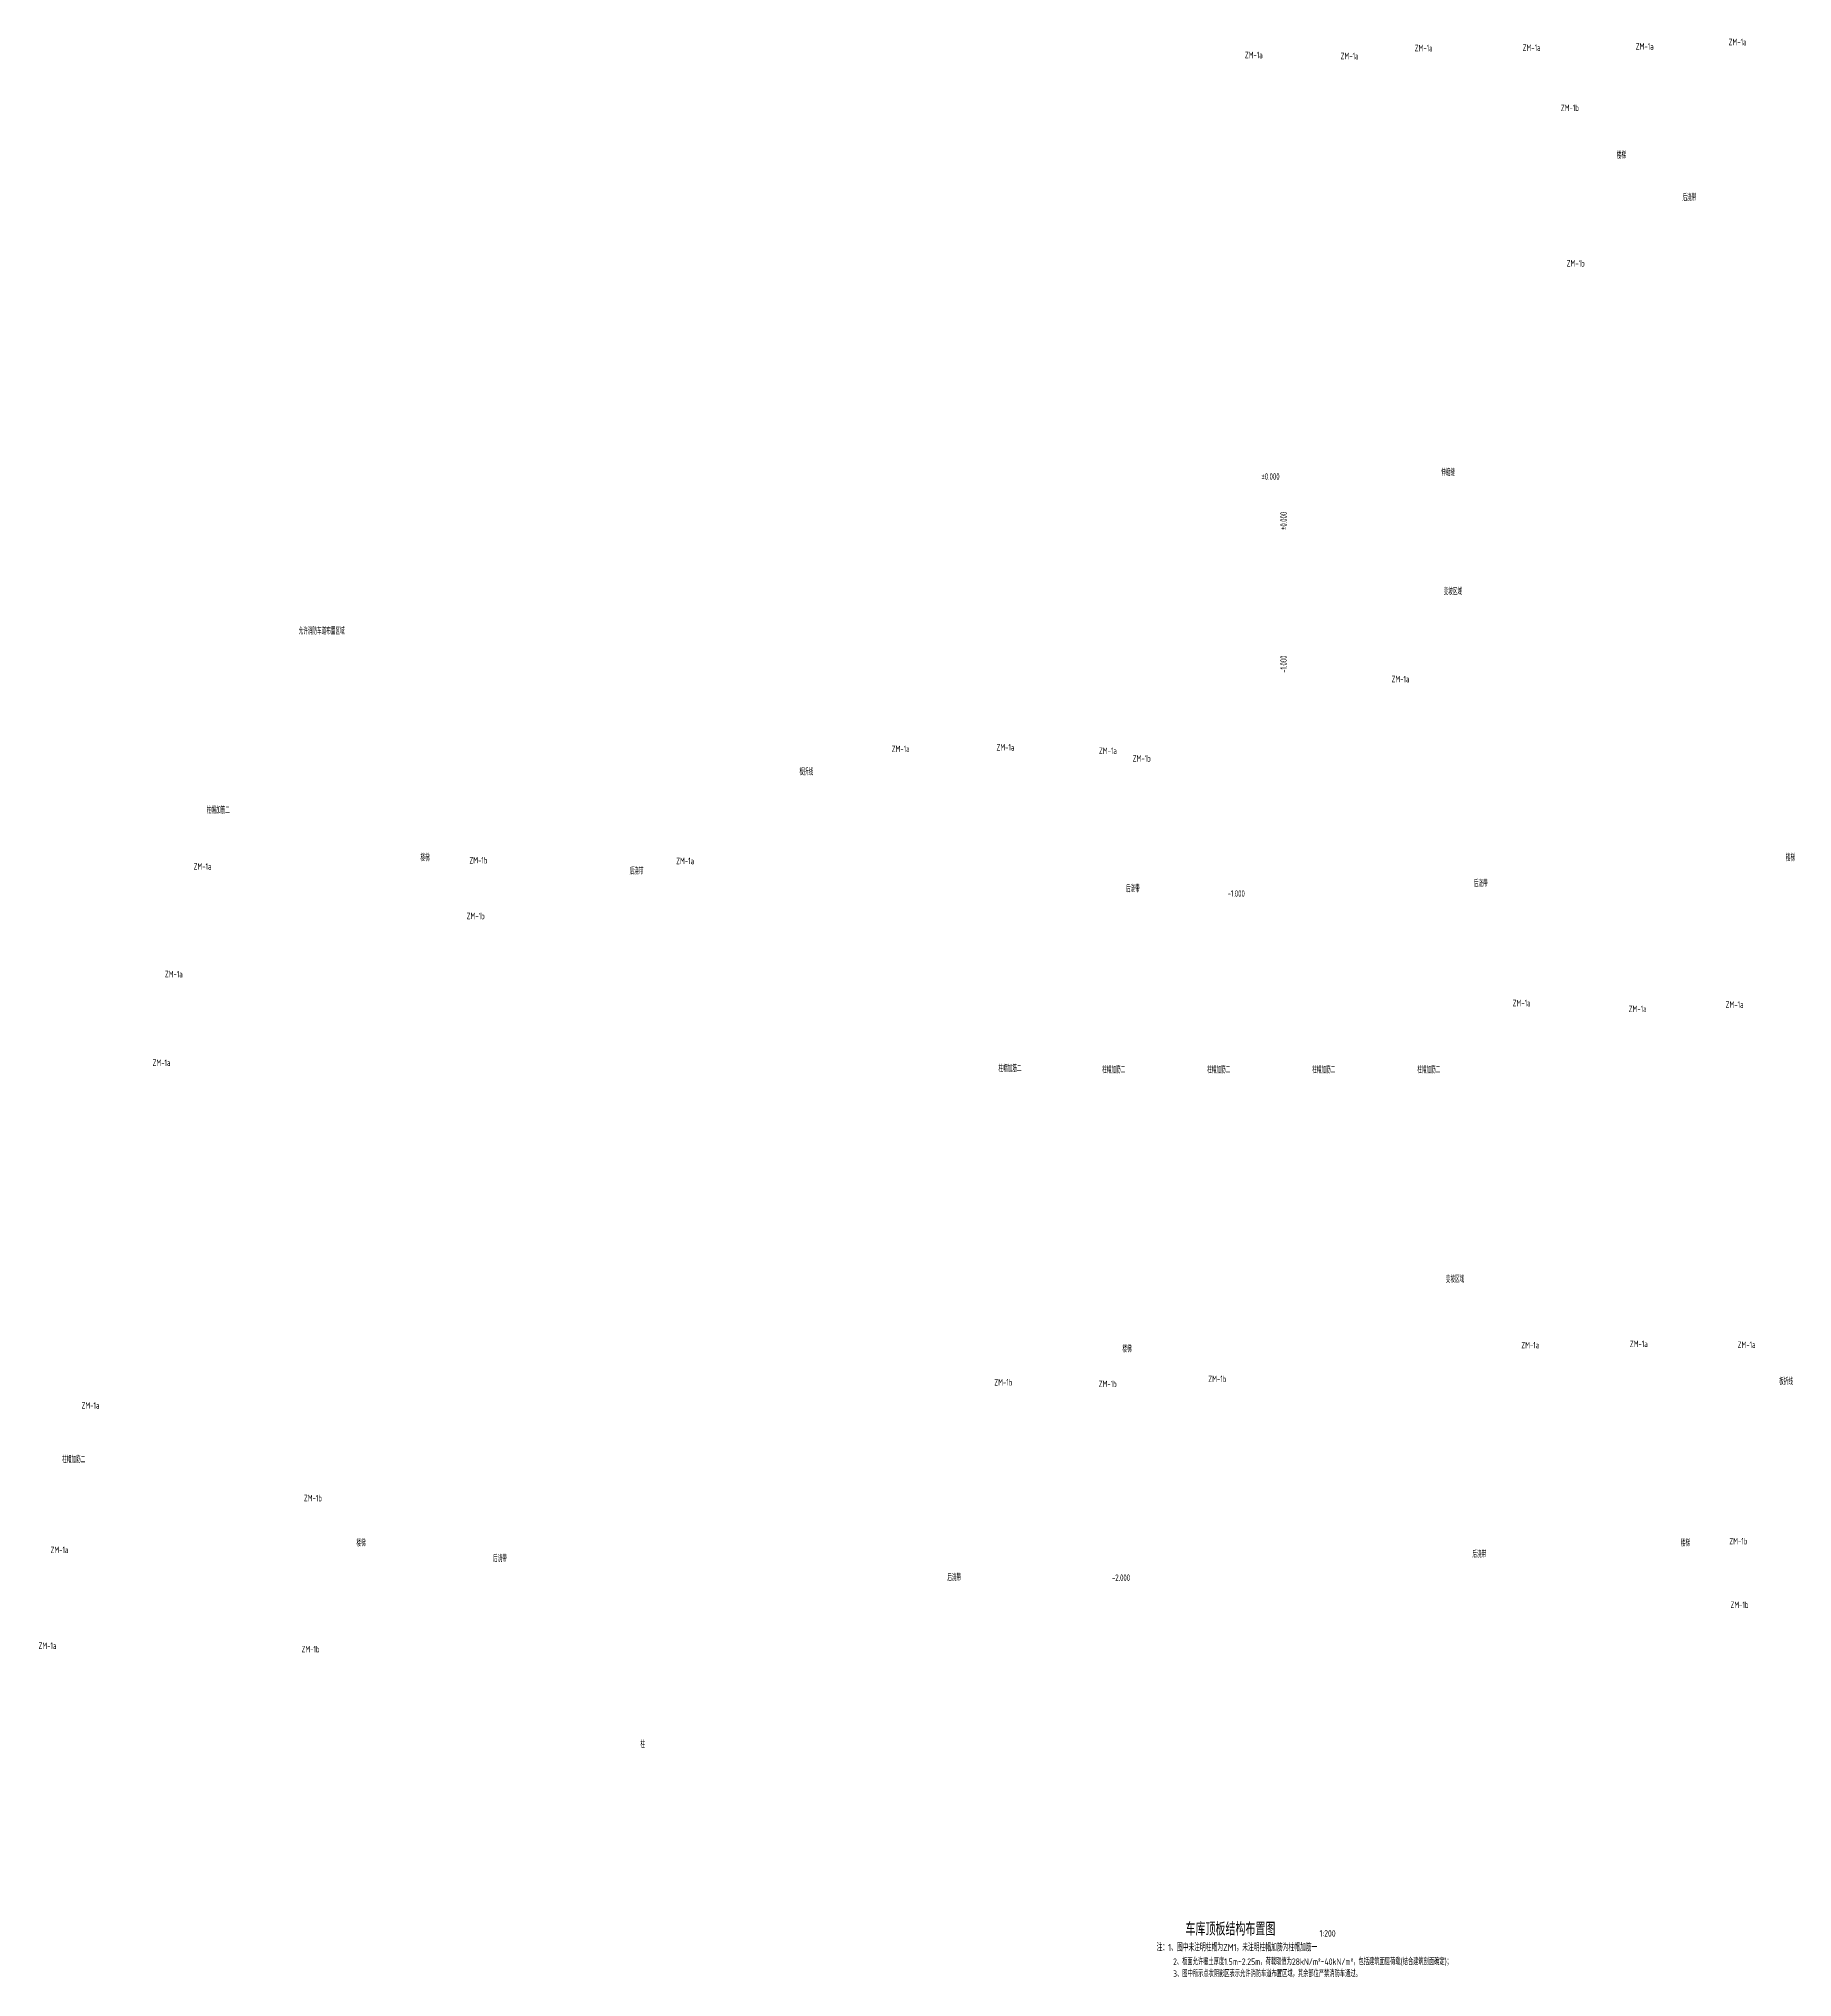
# Model space of a CAD drawing. Extents: x 2468086 to 6957054, y -3413633 to -667223.
# Drawn here: x 5436830 to 5570399, y -814872 to -667223 of the extents above; entities that cross this region are included whole.
import ezdxf

# ---------------------------------------------------------------- set-up
doc = ezdxf.new("R2010")
doc.units = 0
doc.header["$LTSCALE"] = 100
doc.header["$MEASUREMENT"] = 0
doc.layers.get('0').update_dxf_attribs({"linetype": 'CONTINUOUS'})
for name, color, linetype in [('后浇带', 61, 'CONTINUOUS'), ('柱帽编号', 170, 'CONTINUOUS'), ('轴线__尺寸数字', 7, 'CONTINUOUS')]:
    doc.layers.add(name, color=color, linetype=linetype)
doc.styles.add('GB', font='gbxwxt.shx', dxfattribs={"width": 0.7, "height": 500, "bigfont": 'gbhzfs.shx'})

msp = doc.modelspace()

# ---------------------------------------------------------------- texts
at = {"style": 'GB', "width": 0.7}
for s, p in [('楼梯', (5557029.4, -676356.3)), ('%%p0.000', (5529966.3, -700814)), ('伸缩缝', (5543653.6, -700519.8)), ('变坡区域', (5543843.6, -709583.6)), ('允许消防车道布置区域', (5456625.1, -712594.2)), ('板折线', (5494766.4, -723318.1)), ('楼梯', (5465907.9, -729856.3)), ('楼梯', (5569907.9, -729856.3)), ('-1.000', (5527386.9, -732573.5)), ('变坡区域', (5544007.1, -761965)), ('楼梯', (5519380.2, -767268.8)), ('板折线', (5569403.3, -769753.3)), ('楼梯', (5461029.4, -782056.1)), ('楼梯', (5561907.9, -782056.1)), ('-2.000', (5518577.5, -784690.3)), ('柱', (5482654.2, -797398.1))]:
    msp.add_text(s, height=500, dxfattribs=at).set_placement(p)
for s, p in [('%%p0.000', (5531903.5, -704635.2)), ('-1.000', (5531903.5, -715514.4))]:
    msp.add_text(s, height=500, rotation=90, dxfattribs=at).set_placement(p)
at = {"ltscale": 0.1, "style": 'GB', "width": 0.8}
for s, height, p in [('1:200', 500, (5534392.9, -811785.2)), ('注：1、图中未注明柱帽为ZM1，未注明柱帽加筋为柱帽加筋一', 550, (5521982.3, -812882.9)), ('2、板面允许覆土厚度1.5m~2.25m，荷载取值为28kN/m²~40kN/m²，包括建筑面层荷载(结合建筑剖面确定)；', 500, (5523237.6, -813940)), ('3、图中所示点状阴影区表示允许消防车道布置区域，其余部位严禁消防车通过。', 500, (5523237.6, -814856.2))]:
    msp.add_text(s, height=height, dxfattribs=at).set_placement(p)
at = {"layer": '后浇带', "style": 'GB', "width": 0.7}
for p in [(5562038.6, -679581, -614), (5481838.6, -730878.4, -614), (5519638.6, -732218.4, -614), (5546138.6, -731826.5, -614), (5546038.6, -782916.9, -614), (5471438.6, -783245.7, -614), (5506038.6, -784692.8, -614)]:
    msp.add_text('后浇带', height=500, dxfattribs=at).set_placement(p)
at = {"layer": '柱帽编号', "style": 'GB', "width": 0.7}
for s, p in [('ZM-1a', (5565554, -667722.8)), ('ZM-1a', (5528698.9, -668712)), ('ZM-1a', (5535998.8, -668787.8)), ('ZM-1a', (5541641.1, -668183)), ('ZM-1a', (5549864.9, -668157.3)), ('ZM-1a', (5558479.1, -668055.2)), ('ZM-1b', (5552773.9, -672734)), ('ZM-1b', (5553217.9, -684572.5)), ('ZM-1a', (5539877.4, -716244.3)), ('ZM-1a', (5501802.6, -721560.5)), ('ZM-1a', (5509781.2, -721438.2)), ('ZM-1a', (5517589.1, -721707.4)), ('ZM-1b', (5520159.6, -722287.5)), ('柱帽加筋二', (5449631.7, -726235.6)), ('ZM-1a', (5448625, -730515.1)), ('ZM-1b', (5469631.8, -730042)), ('ZM-1a', (5485382.7, -730092.7)), ('ZM-1b', (5469426.5, -734284)), ('ZM-1a', (5446432.7, -738715.2)), ('ZM-1a', (5549103.6, -740921.1)), ('ZM-1a', (5557941.5, -741365, 0)), ('ZM-1a', (5565327.5, -741036.9)), ('ZM-1a', (5445498.8, -745468.3)), ('柱帽加筋二', (5509936.9, -745920.4)), ('柱帽加筋二', (5517836.9, -746020.5)), ('柱帽加筋二', (5525836.9, -746020.5)), ('柱帽加筋二', (5533836.9, -746020.5)), ('柱帽加筋二', (5541836.9, -746020.5)), ('ZM-1a', (5549759.7, -766978.3)), ('ZM-1a', (5558027, -766879.5)), ('ZM-1a', (5566241, -766950.2)), ('ZM-1b', (5525917.4, -769546.6)), ('ZM-1b', (5509617.1, -769801.5)), ('ZM-1b', (5517571.2, -769926.5)), ('ZM-1a', (5440088.9, -771569.4)), ('柱帽加筋二', (5438619.2, -775707.8)), ('ZM-1b', (5457025.4, -778627)), ('ZM-1a', (5437727.5, -782572)), ('ZM-1b', (5565605, -781907.8)), ('ZM-1b', (5565696.3, -786755.6)), ('ZM-1a', (5436808.4, -789871.2)), ('ZM-1b', (5456845, -790132.6))]:
    msp.add_text(s, height=500, dxfattribs=at).set_placement(p)
at = {"layer": '轴线__尺寸数字', "style": 'GB', "width": 0.8}
msp.add_text('车库顶板结构布置图', height=1000, dxfattribs=at).set_placement((5524185.6, -811699))

doc.saveas('drawing.dxf')
